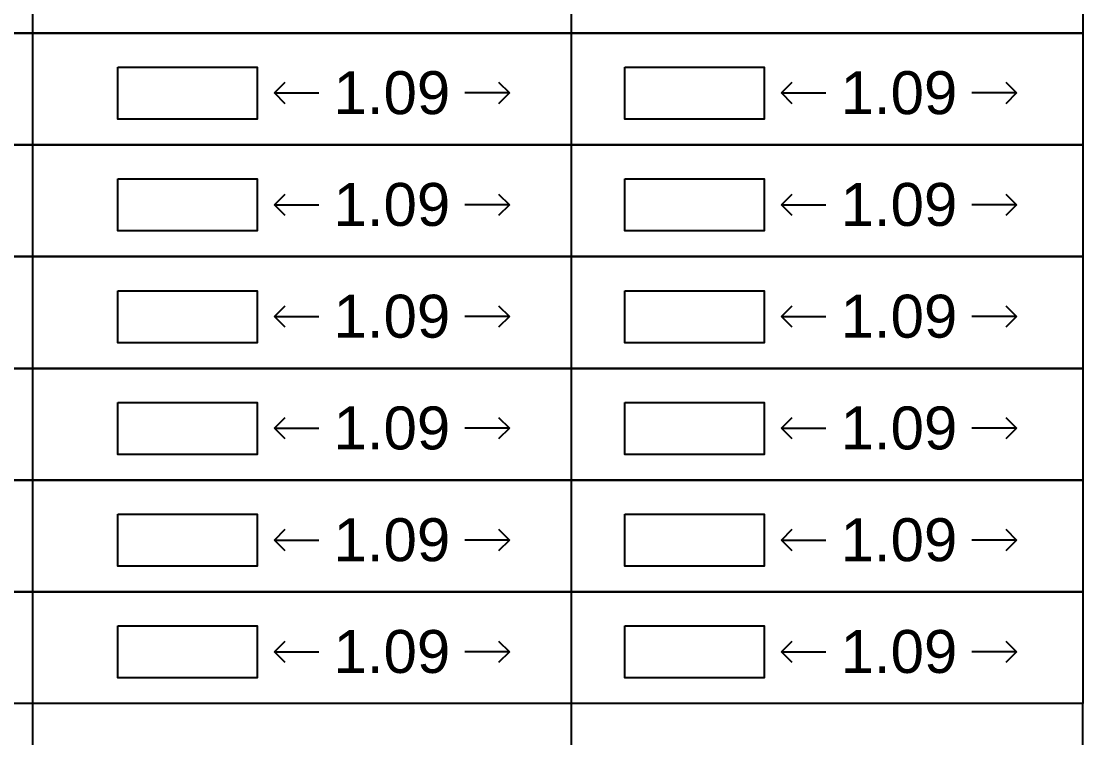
# Model space of a CAD drawing. Header units: millimetres. Extents: x -9481 to -9286, y 28694 to 28853.
# Drawn here: x -9447.178 to -9442.23, y 28751.332 to 28754.67 of the extents above; entities that cross this region are included whole.
import ezdxf

# ---------------------------------------------------------------- set-up
doc = ezdxf.new("R2010")
doc.units = ezdxf.units.MM
doc.header["$PDMODE"] = 34
doc.header["$PDSIZE"] = -15
doc.linetypes.add('CONTINULUS', pattern=[0])
doc.layers.add('BLK_1_FLR_-1_REGULAR_ROOM_1', color=7, linetype='Continuous', plot=False)
doc.layers.add('BLK_1_FLR_-2_REGULAR_ROOM_1', color=7, linetype='Continuous', plot=False)
doc.layers.add('PLAN', color=7, linetype='Continuous', lineweight=40)
doc.styles.add('Arial', font='arial.ttf', dxfattribs={"height": 0.2})
doc.styles.add('style2', font='arial.ttf', dxfattribs={"height": 0.3})
doc.dimstyles.new('INT DIM', dxfattribs={"dimtxt": 0.3, "dimasz": 0.1, "dimexe": 0.18, "dimexo": 0.0625, "dimgap": 0.09, "dimtad": 0, "dimzin": 0, "dimdsep": 46, "dimtxsty": 'style2', "dimblk": 'OPEN90', "dimcen": 0.09, "dimse1": 1, "dimse2": 1, "dimclrd": 250, "dimclrt": 256, "dimadec": 0, "dimazin": 0, "dimtfac": 1, "dimtofl": 0, "dimtmove": 0, "dimatfit": 3, "dimfxl": 1, "dimtolj": 1, "dimtzin": 0, "dimlwd": -1, "dimarcsym": 0})

# ---------------------------------------------------------------- blocks, each defined once
blk = doc.blocks.new('_Open90')
at = {"layer": 'PLAN', "color": 0, "lineweight": -2}
for p, q in [((-0.5, 0.5), (0, 0)), ((0, 0), (-1, 0)), ((0, 0), (-0.5, -0.5))]:
    blk.add_line(p, q, dxfattribs=at)
blk = doc.blocks.new('*D161')
at = {"layer": 'BLK_1_FLR_-1_REGULAR_ROOM_1', "color": 250}
for p, q in [((-9445.897941, 28754.335838), (-9445.790753, 28754.335838)), ((-9445.002965, 28754.335838), (-9445.110153, 28754.335838))]:
    blk.add_line(p, q, dxfattribs=at)
at = {"layer": 'Defpoints', "color": 0}
for p in [(-9445.997941, 28754.455913), (-9444.902965, 28754.455913), (-9444.902965, 28754.335838)]:
    blk.add_point(p, dxfattribs=at)
at = {"layer": 'BLK_1_FLR_-1_REGULAR_ROOM_1', "color": 250, "xscale": 0.1, "yscale": 0.1, "zscale": 0.1, "rotation": 180}
blk.add_blockref('_Open90', (-9445.997941, 28754.335838), dxfattribs=at)
at = {"layer": 'BLK_1_FLR_-1_REGULAR_ROOM_1', "color": 250, "xscale": 0.1, "yscale": 0.1, "zscale": 0.1}
blk.add_blockref('_Open90', (-9444.902965, 28754.335838), dxfattribs=at)
at = {"layer": 'BLK_1_FLR_-1_REGULAR_ROOM_1', "linetype": 'CONTINULUS', "ltscale": 0.05, "insert": (-9445.450453, 28754.335838), "char_height": 0.2, "attachment_point": 5, "style": 'Arial', "bg_fill": 3, "box_fill_scale": 1.1, "bg_fill_color": 256, "bg_fill_true_color": 13158600, "bg_fill_transparency": 0}
blk.add_mtext('\\A1;1.09', dxfattribs=at)
blk = doc.blocks.new('*D162')
at = {"layer": 'BLK_1_FLR_-2_REGULAR_ROOM_1', "color": 250}
for p, q in [((-9443.534248, 28754.335838), (-9443.42706, 28754.335838)), ((-9442.639272, 28754.335838), (-9442.74646, 28754.335838))]:
    blk.add_line(p, q, dxfattribs=at)
at = {"layer": 'Defpoints', "color": 0}
for p in [(-9443.634248, 28754.455913), (-9442.539272, 28754.455913), (-9442.539272, 28754.335838)]:
    blk.add_point(p, dxfattribs=at)
at = {"layer": 'BLK_1_FLR_-2_REGULAR_ROOM_1', "color": 250, "xscale": 0.1, "yscale": 0.1, "zscale": 0.1, "rotation": 180}
blk.add_blockref('_Open90', (-9443.634248, 28754.335838), dxfattribs=at)
at = {"layer": 'BLK_1_FLR_-2_REGULAR_ROOM_1', "color": 250, "xscale": 0.1, "yscale": 0.1, "zscale": 0.1}
blk.add_blockref('_Open90', (-9442.539272, 28754.335838), dxfattribs=at)
at = {"layer": 'BLK_1_FLR_-2_REGULAR_ROOM_1', "linetype": 'CONTINULUS', "ltscale": 0.05, "insert": (-9443.08676, 28754.335838), "char_height": 0.2, "attachment_point": 5, "style": 'Arial', "bg_fill": 3, "box_fill_scale": 1.1, "bg_fill_color": 256, "bg_fill_true_color": 13158600, "bg_fill_transparency": 0}
blk.add_mtext('\\A1;1.09', dxfattribs=at)
blk = doc.blocks.new('*D168')
at = {"layer": 'BLK_1_FLR_-1_REGULAR_ROOM_1', "color": 250}
for p, q in [((-9445.897941, 28753.815191), (-9445.790753, 28753.815191)), ((-9445.002965, 28753.815191), (-9445.110153, 28753.815191))]:
    blk.add_line(p, q, dxfattribs=at)
at = {"layer": 'Defpoints', "color": 0}
for p in [(-9445.997941, 28753.935266), (-9444.902965, 28753.935266), (-9444.902965, 28753.815191)]:
    blk.add_point(p, dxfattribs=at)
at = {"layer": 'BLK_1_FLR_-1_REGULAR_ROOM_1', "color": 250, "xscale": 0.1, "yscale": 0.1, "zscale": 0.1, "rotation": 180}
blk.add_blockref('_Open90', (-9445.997941, 28753.815191), dxfattribs=at)
at = {"layer": 'BLK_1_FLR_-1_REGULAR_ROOM_1', "color": 250, "xscale": 0.1, "yscale": 0.1, "zscale": 0.1}
blk.add_blockref('_Open90', (-9444.902965, 28753.815191), dxfattribs=at)
at = {"layer": 'BLK_1_FLR_-1_REGULAR_ROOM_1', "linetype": 'CONTINULUS', "ltscale": 0.05, "insert": (-9445.450453, 28753.815191), "char_height": 0.2, "attachment_point": 5, "style": 'Arial', "bg_fill": 3, "box_fill_scale": 1.1, "bg_fill_color": 256, "bg_fill_true_color": 13158600, "bg_fill_transparency": 0}
blk.add_mtext('\\A1;1.09', dxfattribs=at)
blk = doc.blocks.new('*D169')
at = {"layer": 'BLK_1_FLR_-2_REGULAR_ROOM_1', "color": 250}
for p, q in [((-9443.534248, 28753.815191), (-9443.42706, 28753.815191)), ((-9442.639272, 28753.815191), (-9442.74646, 28753.815191))]:
    blk.add_line(p, q, dxfattribs=at)
at = {"layer": 'Defpoints', "color": 0}
for p in [(-9443.634248, 28753.935266), (-9442.539272, 28753.935266), (-9442.539272, 28753.815191)]:
    blk.add_point(p, dxfattribs=at)
at = {"layer": 'BLK_1_FLR_-2_REGULAR_ROOM_1', "color": 250, "xscale": 0.1, "yscale": 0.1, "zscale": 0.1, "rotation": 180}
blk.add_blockref('_Open90', (-9443.634248, 28753.815191), dxfattribs=at)
at = {"layer": 'BLK_1_FLR_-2_REGULAR_ROOM_1', "color": 250, "xscale": 0.1, "yscale": 0.1, "zscale": 0.1}
blk.add_blockref('_Open90', (-9442.539272, 28753.815191), dxfattribs=at)
at = {"layer": 'BLK_1_FLR_-2_REGULAR_ROOM_1', "linetype": 'CONTINULUS', "ltscale": 0.05, "insert": (-9443.08676, 28753.815191), "char_height": 0.2, "attachment_point": 5, "style": 'Arial', "bg_fill": 3, "box_fill_scale": 1.1, "bg_fill_color": 256, "bg_fill_true_color": 13158600, "bg_fill_transparency": 0}
blk.add_mtext('\\A1;1.09', dxfattribs=at)
blk = doc.blocks.new('*D175')
at = {"layer": 'BLK_1_FLR_-1_REGULAR_ROOM_1', "color": 250}
for p, q in [((-9445.897941, 28753.294544), (-9445.790753, 28753.294544)), ((-9445.002965, 28753.294544), (-9445.110153, 28753.294544))]:
    blk.add_line(p, q, dxfattribs=at)
at = {"layer": 'Defpoints', "color": 0}
for p in [(-9445.997941, 28753.414619), (-9444.902965, 28753.414619), (-9444.902965, 28753.294544)]:
    blk.add_point(p, dxfattribs=at)
at = {"layer": 'BLK_1_FLR_-1_REGULAR_ROOM_1', "color": 250, "xscale": 0.1, "yscale": 0.1, "zscale": 0.1, "rotation": 180}
blk.add_blockref('_Open90', (-9445.997941, 28753.294544), dxfattribs=at)
at = {"layer": 'BLK_1_FLR_-1_REGULAR_ROOM_1', "color": 250, "xscale": 0.1, "yscale": 0.1, "zscale": 0.1}
blk.add_blockref('_Open90', (-9444.902965, 28753.294544), dxfattribs=at)
at = {"layer": 'BLK_1_FLR_-1_REGULAR_ROOM_1', "linetype": 'CONTINULUS', "ltscale": 0.05, "insert": (-9445.450453, 28753.294544), "char_height": 0.2, "attachment_point": 5, "style": 'Arial', "bg_fill": 3, "box_fill_scale": 1.1, "bg_fill_color": 256, "bg_fill_true_color": 13158600, "bg_fill_transparency": 0}
blk.add_mtext('\\A1;1.09', dxfattribs=at)
blk = doc.blocks.new('*D176')
at = {"layer": 'BLK_1_FLR_-2_REGULAR_ROOM_1', "color": 250}
for p, q in [((-9443.534248, 28753.294544), (-9443.42706, 28753.294544)), ((-9442.639272, 28753.294544), (-9442.74646, 28753.294544))]:
    blk.add_line(p, q, dxfattribs=at)
at = {"layer": 'Defpoints', "color": 0}
for p in [(-9443.634248, 28753.414619), (-9442.539272, 28753.414619), (-9442.539272, 28753.294544)]:
    blk.add_point(p, dxfattribs=at)
at = {"layer": 'BLK_1_FLR_-2_REGULAR_ROOM_1', "color": 250, "xscale": 0.1, "yscale": 0.1, "zscale": 0.1, "rotation": 180}
blk.add_blockref('_Open90', (-9443.634248, 28753.294544), dxfattribs=at)
at = {"layer": 'BLK_1_FLR_-2_REGULAR_ROOM_1', "color": 250, "xscale": 0.1, "yscale": 0.1, "zscale": 0.1}
blk.add_blockref('_Open90', (-9442.539272, 28753.294544), dxfattribs=at)
at = {"layer": 'BLK_1_FLR_-2_REGULAR_ROOM_1', "linetype": 'CONTINULUS', "ltscale": 0.05, "insert": (-9443.08676, 28753.294544), "char_height": 0.2, "attachment_point": 5, "style": 'Arial', "bg_fill": 3, "box_fill_scale": 1.1, "bg_fill_color": 256, "bg_fill_true_color": 13158600, "bg_fill_transparency": 0}
blk.add_mtext('\\A1;1.09', dxfattribs=at)
blk = doc.blocks.new('*D182')
at = {"layer": 'BLK_1_FLR_-1_REGULAR_ROOM_1', "color": 250}
for p, q in [((-9445.897941, 28752.773897), (-9445.790753, 28752.773897)), ((-9445.002965, 28752.773897), (-9445.110153, 28752.773897))]:
    blk.add_line(p, q, dxfattribs=at)
at = {"layer": 'Defpoints', "color": 0}
for p in [(-9445.997941, 28752.893972), (-9444.902965, 28752.893972), (-9444.902965, 28752.773897)]:
    blk.add_point(p, dxfattribs=at)
at = {"layer": 'BLK_1_FLR_-1_REGULAR_ROOM_1', "color": 250, "xscale": 0.1, "yscale": 0.1, "zscale": 0.1, "rotation": 180}
blk.add_blockref('_Open90', (-9445.997941, 28752.773897), dxfattribs=at)
at = {"layer": 'BLK_1_FLR_-1_REGULAR_ROOM_1', "color": 250, "xscale": 0.1, "yscale": 0.1, "zscale": 0.1}
blk.add_blockref('_Open90', (-9444.902965, 28752.773897), dxfattribs=at)
at = {"layer": 'BLK_1_FLR_-1_REGULAR_ROOM_1', "linetype": 'CONTINULUS', "ltscale": 0.05, "insert": (-9445.450453, 28752.773897), "char_height": 0.2, "attachment_point": 5, "style": 'Arial', "bg_fill": 3, "box_fill_scale": 1.1, "bg_fill_color": 256, "bg_fill_true_color": 13158600, "bg_fill_transparency": 0}
blk.add_mtext('\\A1;1.09', dxfattribs=at)
blk = doc.blocks.new('*D183')
at = {"layer": 'BLK_1_FLR_-2_REGULAR_ROOM_1', "color": 250}
for p, q in [((-9443.534248, 28752.773897), (-9443.42706, 28752.773897)), ((-9442.639272, 28752.773897), (-9442.74646, 28752.773897))]:
    blk.add_line(p, q, dxfattribs=at)
at = {"layer": 'Defpoints', "color": 0}
for p in [(-9443.634248, 28752.893972), (-9442.539272, 28752.893972), (-9442.539272, 28752.773897)]:
    blk.add_point(p, dxfattribs=at)
at = {"layer": 'BLK_1_FLR_-2_REGULAR_ROOM_1', "color": 250, "xscale": 0.1, "yscale": 0.1, "zscale": 0.1, "rotation": 180}
blk.add_blockref('_Open90', (-9443.634248, 28752.773897), dxfattribs=at)
at = {"layer": 'BLK_1_FLR_-2_REGULAR_ROOM_1', "color": 250, "xscale": 0.1, "yscale": 0.1, "zscale": 0.1}
blk.add_blockref('_Open90', (-9442.539272, 28752.773897), dxfattribs=at)
at = {"layer": 'BLK_1_FLR_-2_REGULAR_ROOM_1', "linetype": 'CONTINULUS', "ltscale": 0.05, "insert": (-9443.08676, 28752.773897), "char_height": 0.2, "attachment_point": 5, "style": 'Arial', "bg_fill": 3, "box_fill_scale": 1.1, "bg_fill_color": 256, "bg_fill_true_color": 13158600, "bg_fill_transparency": 0}
blk.add_mtext('\\A1;1.09', dxfattribs=at)
blk = doc.blocks.new('*D189')
at = {"layer": 'BLK_1_FLR_-1_REGULAR_ROOM_1', "color": 250}
for p, q in [((-9445.897941, 28752.25325), (-9445.790753, 28752.25325)), ((-9445.002965, 28752.25325), (-9445.110153, 28752.25325))]:
    blk.add_line(p, q, dxfattribs=at)
at = {"layer": 'Defpoints', "color": 0}
for p in [(-9445.997941, 28752.373325), (-9444.902965, 28752.373325), (-9444.902965, 28752.25325)]:
    blk.add_point(p, dxfattribs=at)
at = {"layer": 'BLK_1_FLR_-1_REGULAR_ROOM_1', "color": 250, "xscale": 0.1, "yscale": 0.1, "zscale": 0.1, "rotation": 180}
blk.add_blockref('_Open90', (-9445.997941, 28752.25325), dxfattribs=at)
at = {"layer": 'BLK_1_FLR_-1_REGULAR_ROOM_1', "color": 250, "xscale": 0.1, "yscale": 0.1, "zscale": 0.1}
blk.add_blockref('_Open90', (-9444.902965, 28752.25325), dxfattribs=at)
at = {"layer": 'BLK_1_FLR_-1_REGULAR_ROOM_1', "linetype": 'CONTINULUS', "ltscale": 0.05, "insert": (-9445.450453, 28752.25325), "char_height": 0.2, "attachment_point": 5, "style": 'Arial', "bg_fill": 3, "box_fill_scale": 1.1, "bg_fill_color": 256, "bg_fill_true_color": 13158600, "bg_fill_transparency": 0}
blk.add_mtext('\\A1;1.09', dxfattribs=at)
blk = doc.blocks.new('*D190')
at = {"layer": 'BLK_1_FLR_-2_REGULAR_ROOM_1', "color": 250}
for p, q in [((-9443.534248, 28752.25325), (-9443.42706, 28752.25325)), ((-9442.639272, 28752.25325), (-9442.74646, 28752.25325))]:
    blk.add_line(p, q, dxfattribs=at)
at = {"layer": 'Defpoints', "color": 0}
for p in [(-9443.634248, 28752.373325), (-9442.539272, 28752.373325), (-9442.539272, 28752.25325)]:
    blk.add_point(p, dxfattribs=at)
at = {"layer": 'BLK_1_FLR_-2_REGULAR_ROOM_1', "color": 250, "xscale": 0.1, "yscale": 0.1, "zscale": 0.1, "rotation": 180}
blk.add_blockref('_Open90', (-9443.634248, 28752.25325), dxfattribs=at)
at = {"layer": 'BLK_1_FLR_-2_REGULAR_ROOM_1', "color": 250, "xscale": 0.1, "yscale": 0.1, "zscale": 0.1}
blk.add_blockref('_Open90', (-9442.539272, 28752.25325), dxfattribs=at)
at = {"layer": 'BLK_1_FLR_-2_REGULAR_ROOM_1', "linetype": 'CONTINULUS', "ltscale": 0.05, "insert": (-9443.08676, 28752.25325), "char_height": 0.2, "attachment_point": 5, "style": 'Arial', "bg_fill": 3, "box_fill_scale": 1.1, "bg_fill_color": 256, "bg_fill_true_color": 13158600, "bg_fill_transparency": 0}
blk.add_mtext('\\A1;1.09', dxfattribs=at)
blk = doc.blocks.new('*D196')
at = {"layer": 'BLK_1_FLR_-1_REGULAR_ROOM_1', "color": 250}
for p, q in [((-9445.897941, 28751.732603), (-9445.790753, 28751.732603)), ((-9445.002965, 28751.732603), (-9445.110153, 28751.732603))]:
    blk.add_line(p, q, dxfattribs=at)
at = {"layer": 'Defpoints', "color": 0}
for p in [(-9445.997941, 28751.852678), (-9444.902965, 28751.852678), (-9444.902965, 28751.732603)]:
    blk.add_point(p, dxfattribs=at)
at = {"layer": 'BLK_1_FLR_-1_REGULAR_ROOM_1', "color": 250, "xscale": 0.1, "yscale": 0.1, "zscale": 0.1, "rotation": 180}
blk.add_blockref('_Open90', (-9445.997941, 28751.732603), dxfattribs=at)
at = {"layer": 'BLK_1_FLR_-1_REGULAR_ROOM_1', "color": 250, "xscale": 0.1, "yscale": 0.1, "zscale": 0.1}
blk.add_blockref('_Open90', (-9444.902965, 28751.732603), dxfattribs=at)
at = {"layer": 'BLK_1_FLR_-1_REGULAR_ROOM_1', "linetype": 'CONTINULUS', "ltscale": 0.05, "insert": (-9445.450453, 28751.732603), "char_height": 0.2, "attachment_point": 5, "style": 'Arial', "bg_fill": 3, "box_fill_scale": 1.1, "bg_fill_color": 256, "bg_fill_true_color": 13158600, "bg_fill_transparency": 0}
blk.add_mtext('\\A1;1.09', dxfattribs=at)
blk = doc.blocks.new('*D197')
at = {"layer": 'BLK_1_FLR_-2_REGULAR_ROOM_1', "color": 250}
for p, q in [((-9443.534248, 28751.732603), (-9443.42706, 28751.732603)), ((-9442.639272, 28751.732603), (-9442.74646, 28751.732603))]:
    blk.add_line(p, q, dxfattribs=at)
at = {"layer": 'Defpoints', "color": 0}
for p in [(-9443.634248, 28751.852678), (-9442.539272, 28751.852678), (-9442.539272, 28751.732603)]:
    blk.add_point(p, dxfattribs=at)
at = {"layer": 'BLK_1_FLR_-2_REGULAR_ROOM_1', "color": 250, "xscale": 0.1, "yscale": 0.1, "zscale": 0.1, "rotation": 180}
blk.add_blockref('_Open90', (-9443.634248, 28751.732603), dxfattribs=at)
at = {"layer": 'BLK_1_FLR_-2_REGULAR_ROOM_1', "color": 250, "xscale": 0.1, "yscale": 0.1, "zscale": 0.1}
blk.add_blockref('_Open90', (-9442.539272, 28751.732603), dxfattribs=at)
at = {"layer": 'BLK_1_FLR_-2_REGULAR_ROOM_1', "linetype": 'CONTINULUS', "ltscale": 0.05, "insert": (-9443.08676, 28751.732603), "char_height": 0.2, "attachment_point": 5, "style": 'Arial', "bg_fill": 3, "box_fill_scale": 1.1, "bg_fill_color": 256, "bg_fill_true_color": 13158600, "bg_fill_transparency": 0}
blk.add_mtext('\\A1;1.09', dxfattribs=at)

msp = doc.modelspace()

# ---------------------------------------------------------------- linework, layer by layer
for p, q in [((-9447.126291, 28755.135467), (-9447.126291, 28754.61482)), ((-9444.614149, 28755.135467), (-9444.614149, 28754.61482)), ((-9447.126291, 28754.61482), (-9447.126291, 28754.094173)), ((-9444.614149, 28754.61482), (-9444.614149, 28754.094173)), ((-9447.126291, 28754.094173), (-9447.126291, 28753.573526)), ((-9444.614149, 28754.094173), (-9444.614149, 28753.573526)), ((-9447.126291, 28753.573526), (-9447.126291, 28753.052879)), ((-9444.614149, 28753.573526), (-9444.614149, 28753.052879)), ((-9447.126291, 28753.052879), (-9447.126291, 28752.532233)), ((-9444.614149, 28753.052879), (-9444.614149, 28752.532233)), ((-9447.126291, 28752.532233), (-9447.126291, 28752.011586)), ((-9444.614149, 28752.532233), (-9444.614149, 28752.011586)), ((-9447.126291, 28752.011586), (-9447.126291, 28751.490939)), ((-9447.126291, 28752.010082), (-9447.126291, 28751.489435)), ((-9447.126291, 28752.010082), (-9447.126291, 28749.405344)), ((-9444.614149, 28752.011586), (-9444.614149, 28751.490939)), ((-9444.614149, 28752.010082), (-9444.614149, 28751.489435)), ((-9444.614149, 28752.010082), (-9444.614149, 28749.405344)), ((-9442.229952, 28749.405344), (-9442.229952, 28751.489435))]:
    msp.add_line(p, q)
for points in [[(-9461.731845, 28755.135467), (-9442.229952, 28755.135467), (-9442.229952, 28754.61482), (-9461.731845, 28754.61482)], [(-9461.731845, 28754.61482), (-9442.229952, 28754.61482), (-9442.229952, 28754.094173), (-9461.731845, 28754.094173)], [(-9461.731845, 28754.094173), (-9442.229952, 28754.094173), (-9442.229952, 28753.573526), (-9461.731845, 28753.573526)], [(-9461.731845, 28753.573526), (-9442.229952, 28753.573526), (-9442.229952, 28753.052879), (-9461.731845, 28753.052879)], [(-9461.731845, 28753.052879), (-9442.229952, 28753.052879), (-9442.229952, 28752.532233), (-9461.731845, 28752.532233)], [(-9461.731845, 28752.532233), (-9442.229952, 28752.532233), (-9442.229952, 28752.011586), (-9461.731845, 28752.011586)], [(-9461.731845, 28752.011586), (-9442.229952, 28752.011586), (-9442.229952, 28751.490939), (-9481.2579, 28751.490939)]]:
    msp.add_lwpolyline(points)
at = {"layer": 'BLK_1_FLR_-1_REGULAR_ROOM_1', "color": 32}
msp.add_lwpolyline([(-9446.727778, 28754.455913), (-9446.078597, 28754.455913), (-9446.078597, 28754.213763), (-9446.727778, 28754.213763)], close=True, dxfattribs=at)
at = {"layer": 'BLK_1_FLR_-1_REGULAR_ROOM_1', "color": 33}
msp.add_lwpolyline([(-9446.727778, 28753.935266), (-9446.078597, 28753.935266), (-9446.078597, 28753.693117), (-9446.727778, 28753.693117)], close=True, dxfattribs=at)
at = {"layer": 'BLK_1_FLR_-1_REGULAR_ROOM_1', "color": 34}
msp.add_lwpolyline([(-9446.727778, 28753.414619), (-9446.078597, 28753.414619), (-9446.078597, 28753.17247), (-9446.727778, 28753.17247)], close=True, dxfattribs=at)
at = {"layer": 'BLK_1_FLR_-1_REGULAR_ROOM_1', "color": 35}
msp.add_lwpolyline([(-9446.727778, 28752.893972), (-9446.078597, 28752.893972), (-9446.078597, 28752.651823), (-9446.727778, 28752.651823)], close=True, dxfattribs=at)
at = {"layer": 'BLK_1_FLR_-1_REGULAR_ROOM_1', "color": 36}
msp.add_lwpolyline([(-9446.727778, 28752.373325), (-9446.078597, 28752.373325), (-9446.078597, 28752.131176), (-9446.727778, 28752.131176)], close=True, dxfattribs=at)
at = {"layer": 'BLK_1_FLR_-1_REGULAR_ROOM_1', "color": 37}
msp.add_lwpolyline([(-9446.727778, 28751.852678), (-9446.078597, 28751.852678), (-9446.078597, 28751.610529), (-9446.727778, 28751.610529)], close=True, dxfattribs=at)
at = {"layer": 'BLK_1_FLR_-2_REGULAR_ROOM_1', "color": 32}
msp.add_lwpolyline([(-9444.364084, 28754.455913), (-9443.714903, 28754.455913), (-9443.714903, 28754.213763), (-9444.364084, 28754.213763)], close=True, dxfattribs=at)
at = {"layer": 'BLK_1_FLR_-2_REGULAR_ROOM_1', "color": 33}
msp.add_lwpolyline([(-9444.364084, 28753.935266), (-9443.714903, 28753.935266), (-9443.714903, 28753.693117), (-9444.364084, 28753.693117)], close=True, dxfattribs=at)
at = {"layer": 'BLK_1_FLR_-2_REGULAR_ROOM_1', "color": 34}
msp.add_lwpolyline([(-9444.364084, 28753.414619), (-9443.714903, 28753.414619), (-9443.714903, 28753.17247), (-9444.364084, 28753.17247)], close=True, dxfattribs=at)
at = {"layer": 'BLK_1_FLR_-2_REGULAR_ROOM_1', "color": 35}
msp.add_lwpolyline([(-9444.364084, 28752.893972), (-9443.714903, 28752.893972), (-9443.714903, 28752.651823), (-9444.364084, 28752.651823)], close=True, dxfattribs=at)
at = {"layer": 'BLK_1_FLR_-2_REGULAR_ROOM_1', "color": 36}
msp.add_lwpolyline([(-9444.364084, 28752.373325), (-9443.714903, 28752.373325), (-9443.714903, 28752.131176), (-9444.364084, 28752.131176)], close=True, dxfattribs=at)
at = {"layer": 'BLK_1_FLR_-2_REGULAR_ROOM_1', "color": 37}
msp.add_lwpolyline([(-9444.364084, 28751.852678), (-9443.714903, 28751.852678), (-9443.714903, 28751.610529), (-9444.364084, 28751.610529)], close=True, dxfattribs=at)

# ---------------------------------------------------------------- next in the draw order: dimensions: what is measured, and where the dimension line sits
at = {"layer": 'BLK_1_FLR_-1_REGULAR_ROOM_1', "color": 32}
dim = msp.add_linear_dim(base=(-9444.902965, 28754.335838), p1=(-9445.997941, 28754.455913), p2=(-9444.902965, 28754.455913), dimstyle='INT DIM', override={"dimtxt": 0.2, "dimtxsty": 'Arial', "dimfxl": 0.125, "dimtfill": 1, "dimtfillclr": 7, "dimarcsym": 1}, dxfattribs=at)
dim.commit()
dim.dimension.update_dxf_attribs({"geometry": '*D161', "text_midpoint": (-9445.450453, 28754.335838)})
at = {"layer": 'BLK_1_FLR_-1_REGULAR_ROOM_1', "color": 33}
dim = msp.add_linear_dim(base=(-9444.902965, 28753.815191), p1=(-9445.997941, 28753.935266), p2=(-9444.902965, 28753.935266), dimstyle='INT DIM', override={"dimtxt": 0.2, "dimtxsty": 'Arial', "dimfxl": 0.125, "dimtfill": 1, "dimtfillclr": 7, "dimarcsym": 1}, dxfattribs=at)
dim.commit()
dim.dimension.update_dxf_attribs({"geometry": '*D168', "text_midpoint": (-9445.450453, 28753.815191)})
at = {"layer": 'BLK_1_FLR_-1_REGULAR_ROOM_1', "color": 34}
dim = msp.add_linear_dim(base=(-9444.902965, 28753.294544), p1=(-9445.997941, 28753.414619), p2=(-9444.902965, 28753.414619), dimstyle='INT DIM', override={"dimtxt": 0.2, "dimtxsty": 'Arial', "dimfxl": 0.125, "dimtfill": 1, "dimtfillclr": 7, "dimarcsym": 1}, dxfattribs=at)
dim.commit()
dim.dimension.update_dxf_attribs({"geometry": '*D175', "text_midpoint": (-9445.450453, 28753.294544)})
at = {"layer": 'BLK_1_FLR_-1_REGULAR_ROOM_1', "color": 35}
dim = msp.add_linear_dim(base=(-9444.902965, 28752.773897), p1=(-9445.997941, 28752.893972), p2=(-9444.902965, 28752.893972), dimstyle='INT DIM', override={"dimtxt": 0.2, "dimtxsty": 'Arial', "dimfxl": 0.125, "dimtfill": 1, "dimtfillclr": 7, "dimarcsym": 1}, dxfattribs=at)
dim.commit()
dim.dimension.update_dxf_attribs({"geometry": '*D182', "text_midpoint": (-9445.450453, 28752.773897)})
at = {"layer": 'BLK_1_FLR_-1_REGULAR_ROOM_1', "color": 36}
dim = msp.add_linear_dim(base=(-9444.902965, 28752.25325), p1=(-9445.997941, 28752.373325), p2=(-9444.902965, 28752.373325), dimstyle='INT DIM', override={"dimtxt": 0.2, "dimtxsty": 'Arial', "dimfxl": 0.125, "dimtfill": 1, "dimtfillclr": 7, "dimarcsym": 1}, dxfattribs=at)
dim.commit()
dim.dimension.update_dxf_attribs({"geometry": '*D189', "text_midpoint": (-9445.450453, 28752.25325)})
at = {"layer": 'BLK_1_FLR_-1_REGULAR_ROOM_1', "color": 37}
dim = msp.add_linear_dim(base=(-9444.902965, 28751.732603), p1=(-9445.997941, 28751.852678), p2=(-9444.902965, 28751.852678), dimstyle='INT DIM', override={"dimtxt": 0.2, "dimtxsty": 'Arial', "dimfxl": 0.125, "dimtfill": 1, "dimtfillclr": 7, "dimarcsym": 1}, dxfattribs=at)
dim.commit()
dim.dimension.update_dxf_attribs({"geometry": '*D196', "text_midpoint": (-9445.450453, 28751.732603)})
at = {"layer": 'BLK_1_FLR_-2_REGULAR_ROOM_1', "color": 32}
dim = msp.add_linear_dim(base=(-9442.539272, 28754.335838), p1=(-9443.634248, 28754.455913), p2=(-9442.539272, 28754.455913), dimstyle='INT DIM', override={"dimtxt": 0.2, "dimtxsty": 'Arial', "dimfxl": 0.125, "dimtfill": 1, "dimtfillclr": 7, "dimarcsym": 1}, dxfattribs=at)
dim.commit()
dim.dimension.update_dxf_attribs({"geometry": '*D162', "text_midpoint": (-9443.08676, 28754.335838)})
at = {"layer": 'BLK_1_FLR_-2_REGULAR_ROOM_1', "color": 33}
dim = msp.add_linear_dim(base=(-9442.539272, 28753.815191), p1=(-9443.634248, 28753.935266), p2=(-9442.539272, 28753.935266), dimstyle='INT DIM', override={"dimtxt": 0.2, "dimtxsty": 'Arial', "dimfxl": 0.125, "dimtfill": 1, "dimtfillclr": 7, "dimarcsym": 1}, dxfattribs=at)
dim.commit()
dim.dimension.update_dxf_attribs({"geometry": '*D169', "text_midpoint": (-9443.08676, 28753.815191)})
at = {"layer": 'BLK_1_FLR_-2_REGULAR_ROOM_1', "color": 34}
dim = msp.add_linear_dim(base=(-9442.539272, 28753.294544), p1=(-9443.634248, 28753.414619), p2=(-9442.539272, 28753.414619), dimstyle='INT DIM', override={"dimtxt": 0.2, "dimtxsty": 'Arial', "dimfxl": 0.125, "dimtfill": 1, "dimtfillclr": 7, "dimarcsym": 1}, dxfattribs=at)
dim.commit()
dim.dimension.update_dxf_attribs({"geometry": '*D176', "text_midpoint": (-9443.08676, 28753.294544)})
at = {"layer": 'BLK_1_FLR_-2_REGULAR_ROOM_1', "color": 35}
dim = msp.add_linear_dim(base=(-9442.539272, 28752.773897), p1=(-9443.634248, 28752.893972), p2=(-9442.539272, 28752.893972), dimstyle='INT DIM', override={"dimtxt": 0.2, "dimtxsty": 'Arial', "dimfxl": 0.125, "dimtfill": 1, "dimtfillclr": 7, "dimarcsym": 1}, dxfattribs=at)
dim.commit()
dim.dimension.update_dxf_attribs({"geometry": '*D183', "text_midpoint": (-9443.08676, 28752.773897)})
at = {"layer": 'BLK_1_FLR_-2_REGULAR_ROOM_1', "color": 36}
dim = msp.add_linear_dim(base=(-9442.539272, 28752.25325), p1=(-9443.634248, 28752.373325), p2=(-9442.539272, 28752.373325), dimstyle='INT DIM', override={"dimtxt": 0.2, "dimtxsty": 'Arial', "dimfxl": 0.125, "dimtfill": 1, "dimtfillclr": 7, "dimarcsym": 1}, dxfattribs=at)
dim.commit()
dim.dimension.update_dxf_attribs({"geometry": '*D190', "text_midpoint": (-9443.08676, 28752.25325)})
at = {"layer": 'BLK_1_FLR_-2_REGULAR_ROOM_1', "color": 37}
dim = msp.add_linear_dim(base=(-9442.539272, 28751.732603), p1=(-9443.634248, 28751.852678), p2=(-9442.539272, 28751.852678), dimstyle='INT DIM', override={"dimtxt": 0.2, "dimtxsty": 'Arial', "dimfxl": 0.125, "dimtfill": 1, "dimtfillclr": 7, "dimarcsym": 1}, dxfattribs=at)
dim.commit()
dim.dimension.update_dxf_attribs({"geometry": '*D197', "text_midpoint": (-9443.08676, 28751.732603)})

doc.saveas('drawing.dxf')
